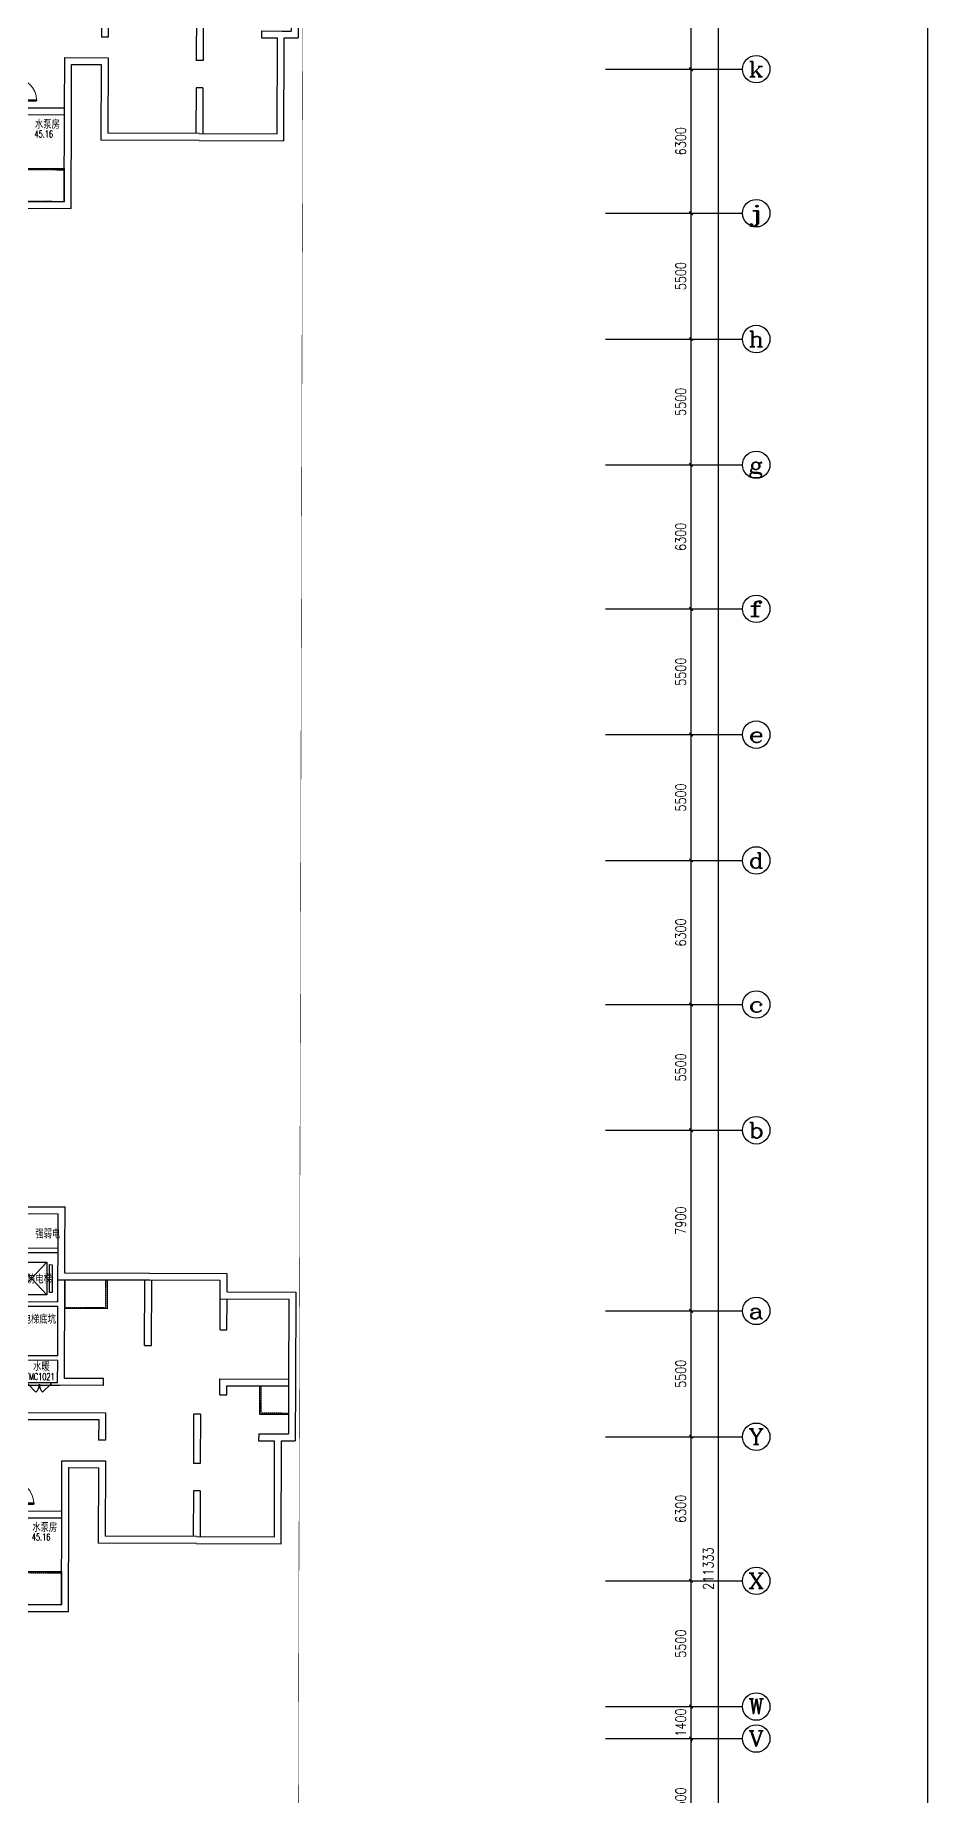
# Model space of a CAD drawing. Extents: x -1348811 to -222202, y -369435 to 53046.
# Drawn here: x -495925 to -456883, y -131861 to -54874 of the extents above; entities that cross this region are included whole.
import ezdxf
from ezdxf.enums import TextEntityAlignment as Align

# ---------------------------------------------------------------- set-up
doc = ezdxf.new("R2010")
doc.units = 0
doc.header["$LTSCALE"] = 10
doc.header["$MEASUREMENT"] = 0
doc.header["$PDMODE"] = 3
doc.linetypes.add('DASH', pattern=[0.35, 0.25, -0.1])
doc.linetypes.add('DASHDOT', pattern=[25.4, 12.7, -6.35, 0, -6.35])
doc.layers.get('0').update_dxf_attribs({"linetype": 'CONTINUOUS'})
doc.layers.get('Defpoints').update_dxf_attribs({"linetype": 'CONTINUOUS'})
for name, color, linetype in [('AXIS', 3, 'CONTINUOUS'), ('AXIS_TEXT', 7, 'CONTINUOUS'), ('DIM_SYMB', 3, 'CONTINUOUS'), ('JPS-J-0', 6, 'CONTINUOUS'), ('jz', 121, 'CONTINUOUS'), ('STAIR', 9, 'CONTINUOUS'), ('TEXT', 7, 'CONTINUOUS'), ('wall', 8, 'CONTINUOUS'), ('WINDOW', 4, 'CONTINUOUS'), ('WINDOW_TEXT', 6, 'CONTINUOUS'), ('图框', 7, 'CONTINUOUS'), ('控制线', 5, 'CONTINUOUS'), ('防火分区', 6, 'CONTINUOUS')]:
    doc.layers.add(name, color=color, linetype=linetype)
doc.styles.add('_TCH_AXIS', font='COMPLEX', dxfattribs={"bigfont": 'GBCBIG'})
doc.styles.add('_TCH_SPACE', font='SIMPLEX', dxfattribs={"bigfont": 'GBCBIG'})
doc.styles.add('_TCH_WINDOW', font='SIMPLEX', dxfattribs={"bigfont": 'GBCBIG'})
doc.styles.add('COMPLEX', font='COMPLEX')
doc.styles.add('DIM_FONT', font='SIMPLEX', dxfattribs={"width": 0.8, "bigfont": 'HZTXT'})
doc.styles.add('TEXT', font='tjromans.shx', dxfattribs={"width": 0.8, "height": 400, "bigfont": 'tjhztxt.shx'})
doc.dimstyles.new('DIMN150', dxfattribs={"dimscale": 1.5, "dimtxt": 300, "dimasz": 100, "dimexe": 250, "dimexo": 300, "dimgap": 150, "dimtad": 1, "dimdec": 0, "dimzin": 0, "dimdsep": 46, "dimtxsty": 'DIM_FONT', "dimblk": 'ARCHTICK', "dimcen": 0.09, "dimclrt": 7, "dimazin": 2, "dimtfac": 1, "dimtdec": 0, "dimtix": 1, "dimtmove": 2, "dimatfit": 3, "dimfxl": 0, "dimtolj": 1, "dimtzin": 0, "dimarcsym": 0})

# ---------------------------------------------------------------- blocks, each defined once
blk = doc.blocks.new('_ArchTick')
at = {"color": 0, "linetype": 'ByBlock', "const_width": 0.4}
blk.add_lwpolyline([(-0.5, -0.5), (0.5, 0.5)], dxfattribs=at)
blk = doc.blocks.new('*D212')
at = {"layer": 'AXIS', "color": 0, "lineweight": -2}
for p, q in [((123531, 0), (128406, 0)), ((128031, -211333), (128031, 0)), ((123531, -211333), (128406, -211333))]:
    blk.add_line(p, q, dxfattribs=at)
at = {"layer": 'Defpoints', "color": 0}
for p in [(123081, 0), (128031, 0), (123081, -211333)]:
    blk.add_point(p, dxfattribs=at)
at = {"layer": 'AXIS', "color": 0, "lineweight": -2, "xscale": 150, "yscale": 150, "zscale": 150}
for p, rotation in [((128031, 0), 90), ((128031, -211333), 270)]:
    blk.add_blockref('_ArchTick', p, dxfattribs=dict(at, rotation=rotation))
at = {"layer": 'AXIS', "color": 7, "insert": (127581, -105667), "char_height": 450, "attachment_point": 5, "rotation": 90, "style": 'DIM_FONT'}
blk.add_mtext('\\A1;211333', dxfattribs=at)
blk = doc.blocks.new('*D231')
at = {"layer": 'AXIS', "color": 0, "lineweight": -2}
for p, q in [((123531, -113100), (127206, -113100)), ((126831, -118600), (126831, -113100)), ((123531, -118600), (127206, -118600))]:
    blk.add_line(p, q, dxfattribs=at)
at = {"layer": 'Defpoints', "color": 0}
for p in [(123081, -113100), (126831, -113100), (123081, -118600)]:
    blk.add_point(p, dxfattribs=at)
at = {"layer": 'AXIS', "color": 0, "lineweight": -2, "xscale": 150, "yscale": 150, "zscale": 150}
for p, rotation in [((126831, -113100), 90), ((126831, -118600), 270)]:
    blk.add_blockref('_ArchTick', p, dxfattribs=dict(at, rotation=rotation))
at = {"layer": 'AXIS', "color": 7, "insert": (126381, -115850), "char_height": 450, "attachment_point": 5, "rotation": 90, "style": 'DIM_FONT'}
blk.add_mtext('\\A1;5500', dxfattribs=at)
blk = doc.blocks.new('*D232')
at = {"layer": 'AXIS', "color": 0, "lineweight": -2}
for p, q in [((126831, -111700), (126831, -111550)), ((123531, -111700), (127206, -111700)), ((126831, -113100), (126831, -111700)), ((123531, -113100), (127206, -113100)), ((126831, -113100), (126831, -113250))]:
    blk.add_line(p, q, dxfattribs=at)
at = {"layer": 'Defpoints', "color": 0}
for p in [(123081, -111700), (126831, -111700), (123081, -113100)]:
    blk.add_point(p, dxfattribs=at)
at = {"layer": 'AXIS', "color": 0, "lineweight": -2, "xscale": 150, "yscale": 150, "zscale": 150}
for p, rotation in [((126831, -111700), 270), ((126831, -113100), 90)]:
    blk.add_blockref('_ArchTick', p, dxfattribs=dict(at, rotation=rotation))
at = {"layer": 'AXIS', "color": 7, "insert": (126381, -112400), "char_height": 450, "attachment_point": 5, "rotation": 90, "style": 'DIM_FONT'}
blk.add_mtext('\\A1;1400', dxfattribs=at)
blk = doc.blocks.new('*D233')
at = {"layer": 'AXIS', "color": 0, "lineweight": -2}
for p, q in [((123531, -106200), (127206, -106200)), ((126831, -111700), (126831, -106200)), ((123531, -111700), (127206, -111700))]:
    blk.add_line(p, q, dxfattribs=at)
at = {"layer": 'Defpoints', "color": 0}
for p in [(123081, -106200), (126831, -106200), (123081, -111700)]:
    blk.add_point(p, dxfattribs=at)
at = {"layer": 'AXIS', "color": 0, "lineweight": -2, "xscale": 150, "yscale": 150, "zscale": 150}
for p, rotation in [((126831, -106200), 90), ((126831, -111700), 270)]:
    blk.add_blockref('_ArchTick', p, dxfattribs=dict(at, rotation=rotation))
at = {"layer": 'AXIS', "color": 7, "insert": (126381, -108950), "char_height": 450, "attachment_point": 5, "rotation": 90, "style": 'DIM_FONT'}
blk.add_mtext('\\A1;5500', dxfattribs=at)
blk = doc.blocks.new('*D234')
at = {"layer": 'AXIS', "color": 0, "lineweight": -2}
for p, q in [((123531, -99900), (127206, -99900)), ((126831, -106200), (126831, -99900)), ((123531, -106200), (127206, -106200))]:
    blk.add_line(p, q, dxfattribs=at)
at = {"layer": 'Defpoints', "color": 0}
for p in [(123081, -99900), (126831, -99900), (123081, -106200)]:
    blk.add_point(p, dxfattribs=at)
at = {"layer": 'AXIS', "color": 0, "lineweight": -2, "xscale": 150, "yscale": 150, "zscale": 150}
for p, rotation in [((126831, -99900), 90), ((126831, -106200), 270)]:
    blk.add_blockref('_ArchTick', p, dxfattribs=dict(at, rotation=rotation))
at = {"layer": 'AXIS', "color": 7, "insert": (126381, -103050), "char_height": 450, "attachment_point": 5, "rotation": 90, "style": 'DIM_FONT'}
blk.add_mtext('\\A1;6300', dxfattribs=at)
blk = doc.blocks.new('*D235')
at = {"layer": 'AXIS', "color": 0, "lineweight": -2}
for p, q in [((123531, -94400), (127206, -94400)), ((126831, -99900), (126831, -94400)), ((123531, -99900), (127206, -99900))]:
    blk.add_line(p, q, dxfattribs=at)
at = {"layer": 'Defpoints', "color": 0}
for p in [(123081, -94400), (126831, -94400), (123081, -99900)]:
    blk.add_point(p, dxfattribs=at)
at = {"layer": 'AXIS', "color": 0, "lineweight": -2, "xscale": 150, "yscale": 150, "zscale": 150}
for p, rotation in [((126831, -94400), 90), ((126831, -99900), 270)]:
    blk.add_blockref('_ArchTick', p, dxfattribs=dict(at, rotation=rotation))
at = {"layer": 'AXIS', "color": 7, "insert": (126381, -97150), "char_height": 450, "attachment_point": 5, "rotation": 90, "style": 'DIM_FONT'}
blk.add_mtext('\\A1;5500', dxfattribs=at)
blk = doc.blocks.new('*D236')
at = {"layer": 'AXIS', "color": 0, "lineweight": -2}
for p, q in [((123531, -86500), (127206, -86500)), ((126831, -94400), (126831, -86500)), ((123531, -94400), (127206, -94400))]:
    blk.add_line(p, q, dxfattribs=at)
at = {"layer": 'Defpoints', "color": 0}
for p in [(123081, -86500), (126831, -86500), (123081, -94400)]:
    blk.add_point(p, dxfattribs=at)
at = {"layer": 'AXIS', "color": 0, "lineweight": -2, "xscale": 150, "yscale": 150, "zscale": 150}
for p, rotation in [((126831, -86500), 90), ((126831, -94400), 270)]:
    blk.add_blockref('_ArchTick', p, dxfattribs=dict(at, rotation=rotation))
at = {"layer": 'AXIS', "color": 7, "insert": (126381, -90450), "char_height": 450, "attachment_point": 5, "rotation": 90, "style": 'DIM_FONT'}
blk.add_mtext('\\A1;7900', dxfattribs=at)
blk = doc.blocks.new('*D237')
at = {"layer": 'AXIS', "color": 0, "lineweight": -2}
for p, q in [((123531, -81000), (127206, -81000)), ((126831, -86500), (126831, -81000)), ((123531, -86500), (127206, -86500))]:
    blk.add_line(p, q, dxfattribs=at)
at = {"layer": 'Defpoints', "color": 0}
for p in [(123081, -81000), (126831, -81000), (123081, -86500)]:
    blk.add_point(p, dxfattribs=at)
at = {"layer": 'AXIS', "color": 0, "lineweight": -2, "xscale": 150, "yscale": 150, "zscale": 150}
for p, rotation in [((126831, -81000), 90), ((126831, -86500), 270)]:
    blk.add_blockref('_ArchTick', p, dxfattribs=dict(at, rotation=rotation))
at = {"layer": 'AXIS', "color": 7, "insert": (126381, -83750), "char_height": 450, "attachment_point": 5, "rotation": 90, "style": 'DIM_FONT'}
blk.add_mtext('\\A1;5500', dxfattribs=at)
blk = doc.blocks.new('*D238')
at = {"layer": 'AXIS', "color": 0, "lineweight": -2}
for p, q in [((123531, -74700), (127206, -74700)), ((126831, -81000), (126831, -74700)), ((123531, -81000), (127206, -81000))]:
    blk.add_line(p, q, dxfattribs=at)
at = {"layer": 'Defpoints', "color": 0}
for p in [(123081, -74700), (126831, -74700), (123081, -81000)]:
    blk.add_point(p, dxfattribs=at)
at = {"layer": 'AXIS', "color": 0, "lineweight": -2, "xscale": 150, "yscale": 150, "zscale": 150}
for p, rotation in [((126831, -74700), 90), ((126831, -81000), 270)]:
    blk.add_blockref('_ArchTick', p, dxfattribs=dict(at, rotation=rotation))
at = {"layer": 'AXIS', "color": 7, "insert": (126381, -77850), "char_height": 450, "attachment_point": 5, "rotation": 90, "style": 'DIM_FONT'}
blk.add_mtext('\\A1;6300', dxfattribs=at)
blk = doc.blocks.new('*D239')
at = {"layer": 'AXIS', "color": 0, "lineweight": -2}
for p, q in [((123531, -69200), (127206, -69200)), ((126831, -74700), (126831, -69200)), ((123531, -74700), (127206, -74700))]:
    blk.add_line(p, q, dxfattribs=at)
at = {"layer": 'Defpoints', "color": 0}
for p in [(123081, -69200), (126831, -69200), (123081, -74700)]:
    blk.add_point(p, dxfattribs=at)
at = {"layer": 'AXIS', "color": 0, "lineweight": -2, "xscale": 150, "yscale": 150, "zscale": 150}
for p, rotation in [((126831, -69200), 90), ((126831, -74700), 270)]:
    blk.add_blockref('_ArchTick', p, dxfattribs=dict(at, rotation=rotation))
at = {"layer": 'AXIS', "color": 7, "insert": (126381, -71950), "char_height": 450, "attachment_point": 5, "rotation": 90, "style": 'DIM_FONT'}
blk.add_mtext('\\A1;5500', dxfattribs=at)
blk = doc.blocks.new('*D240')
at = {"layer": 'AXIS', "color": 0, "lineweight": -2}
for p, q in [((123531, -63700), (127206, -63700)), ((126831, -69200), (126831, -63700)), ((123531, -69200), (127206, -69200))]:
    blk.add_line(p, q, dxfattribs=at)
at = {"layer": 'Defpoints', "color": 0}
for p in [(123081, -63700), (126831, -63700), (123081, -69200)]:
    blk.add_point(p, dxfattribs=at)
at = {"layer": 'AXIS', "color": 0, "lineweight": -2, "xscale": 150, "yscale": 150, "zscale": 150}
for p, rotation in [((126831, -63700), 90), ((126831, -69200), 270)]:
    blk.add_blockref('_ArchTick', p, dxfattribs=dict(at, rotation=rotation))
at = {"layer": 'AXIS', "color": 7, "insert": (126381, -66450), "char_height": 450, "attachment_point": 5, "rotation": 90, "style": 'DIM_FONT'}
blk.add_mtext('\\A1;5500', dxfattribs=at)
blk = doc.blocks.new('*D241')
at = {"layer": 'AXIS', "color": 0, "lineweight": -2}
for p, q in [((123531, -57400), (127206, -57400)), ((126831, -63700), (126831, -57400)), ((123531, -63700), (127206, -63700))]:
    blk.add_line(p, q, dxfattribs=at)
at = {"layer": 'Defpoints', "color": 0}
for p in [(123081, -57400), (126831, -57400), (123081, -63700)]:
    blk.add_point(p, dxfattribs=at)
at = {"layer": 'AXIS', "color": 0, "lineweight": -2, "xscale": 150, "yscale": 150, "zscale": 150}
for p, rotation in [((126831, -57400), 90), ((126831, -63700), 270)]:
    blk.add_blockref('_ArchTick', p, dxfattribs=dict(at, rotation=rotation))
at = {"layer": 'AXIS', "color": 7, "insert": (126381, -60550), "char_height": 450, "attachment_point": 5, "rotation": 90, "style": 'DIM_FONT'}
blk.add_mtext('\\A1;6300', dxfattribs=at)
blk = doc.blocks.new('*D242')
at = {"layer": 'AXIS', "color": 0, "lineweight": -2}
for p, q in [((123531, -51900), (127206, -51900)), ((126831, -57400), (126831, -51900)), ((123531, -57400), (127206, -57400))]:
    blk.add_line(p, q, dxfattribs=at)
at = {"layer": 'Defpoints', "color": 0}
for p in [(123081, -51900), (126831, -51900), (123081, -57400)]:
    blk.add_point(p, dxfattribs=at)
at = {"layer": 'AXIS', "color": 0, "lineweight": -2, "xscale": 150, "yscale": 150, "zscale": 150}
for p, rotation in [((126831, -51900), 90), ((126831, -57400), 270)]:
    blk.add_blockref('_ArchTick', p, dxfattribs=dict(at, rotation=rotation))
at = {"layer": 'AXIS', "color": 7, "insert": (126381, -54650), "char_height": 450, "attachment_point": 5, "rotation": 90, "style": 'DIM_FONT'}
blk.add_mtext('\\A1;5500', dxfattribs=at)
blk = doc.blocks.new('*D243')
at = {"layer": 'AXIS', "color": 0, "lineweight": -2}
for p, q in [((123531, -46400), (127206, -46400)), ((126831, -51900), (126831, -46400)), ((123531, -51900), (127206, -51900))]:
    blk.add_line(p, q, dxfattribs=at)
at = {"layer": 'Defpoints', "color": 0}
for p in [(123081, -46400), (126831, -46400), (123081, -51900)]:
    blk.add_point(p, dxfattribs=at)
at = {"layer": 'AXIS', "color": 0, "lineweight": -2, "xscale": 150, "yscale": 150, "zscale": 150}
for p, rotation in [((126831, -46400), 90), ((126831, -51900), 270)]:
    blk.add_blockref('_ArchTick', p, dxfattribs=dict(at, rotation=rotation))
at = {"layer": 'AXIS', "color": 7, "insert": (126381, -49150), "char_height": 450, "attachment_point": 5, "rotation": 90, "style": 'DIM_FONT'}
blk.add_mtext('\\A1;5500', dxfattribs=at)
blk = doc.blocks.new('*D244')
at = {"layer": 'AXIS', "color": 0, "lineweight": -2}
for p, q in [((123531, -40100), (127206, -40100)), ((126831, -46400), (126831, -40100)), ((123531, -46400), (127206, -46400))]:
    blk.add_line(p, q, dxfattribs=at)
at = {"layer": 'Defpoints', "color": 0}
for p in [(123081, -40100), (126831, -40100), (123081, -46400)]:
    blk.add_point(p, dxfattribs=at)
at = {"layer": 'AXIS', "color": 0, "lineweight": -2, "xscale": 150, "yscale": 150, "zscale": 150}
for p, rotation in [((126831, -40100), 90), ((126831, -46400), 270)]:
    blk.add_blockref('_ArchTick', p, dxfattribs=dict(at, rotation=rotation))
at = {"layer": 'AXIS', "color": 7, "insert": (126381, -43250), "char_height": 450, "attachment_point": 5, "rotation": 90, "style": 'DIM_FONT'}
blk.add_mtext('\\A1;6300', dxfattribs=at)
blk = doc.blocks.new('*D245')
at = {"layer": 'AXIS', "color": 0, "lineweight": -2}
for p, q in [((123531, -34600), (127206, -34600)), ((126831, -40100), (126831, -34600)), ((123531, -40100), (127206, -40100))]:
    blk.add_line(p, q, dxfattribs=at)
at = {"layer": 'Defpoints', "color": 0}
for p in [(123081, -34600), (126831, -34600), (123081, -40100)]:
    blk.add_point(p, dxfattribs=at)
at = {"layer": 'AXIS', "color": 0, "lineweight": -2, "xscale": 150, "yscale": 150, "zscale": 150}
for p, rotation in [((126831, -34600), 90), ((126831, -40100), 270)]:
    blk.add_blockref('_ArchTick', p, dxfattribs=dict(at, rotation=rotation))
at = {"layer": 'AXIS', "color": 7, "insert": (126381, -37350), "char_height": 450, "attachment_point": 5, "rotation": 90, "style": 'DIM_FONT'}
blk.add_mtext('\\A1;5500', dxfattribs=at)
blk = doc.blocks.new('_AXISO')
blk.add_circle((0, 0), 0.5)
at = {"layer": 'AXIS_TEXT', "style": 'COMPLEX', "width": 1.041667}
blk.add_attdef('A', text='', height=0.56, dxfattribs=at).set_placement((-0.25, -0.28), (0.25, -0.28), align=Align.FIT)
blk = doc.blocks.new('DTTT')
at = {"layer": 'jz'}
for p, q in [((748, -792), (-748, 792)), ((-748, -792), (748, 792))]:
    blk.add_line(p, q, dxfattribs=at)
for points in [[(-1003, -673), (-1003, 673), (-871, 673), (-871, -673)], [(-748, -792), (-748, 792), (748, 792), (748, -792)]]:
    blk.add_lwpolyline(points, close=True, dxfattribs=at)
blk = doc.blocks.new('Manhole')
for p, q in [((125, -500), (875, -500)), ((500, -875), (500, -125))]:
    blk.add_line(p, q)
blk.add_circle((500, -500), 300)
blk = doc.blocks.new('$DorLib2D$00000001')
for p, q in [((0.45, 0.975), (0.5, 0.975)), ((0.45, 0), (0.45, 0.975)), ((0.5, 0), (0.5, 0.975)), ((0.5, 0), (0.45, 0))]:
    blk.add_line(p, q)
at = {"lineweight": 13}
blk.add_arc((0.475, 0), 0.975, 91.46928, 180, dxfattribs=at)
blk = doc.blocks.new('$DorLib2D$00000002')
for p, q in [((-0.5, 0), (-0.5, 0.4875)), ((-0.475, 0.4875), (-0.5, 0.4875)), ((-0.475, 0), (-0.475, 0.4875)), ((0.475, 0), (0.475, 0.4875)), ((0.475, 0.4875), (0.5, 0.4875)), ((0.5, 0), (0.5, 0.4875)), ((-0.5, 0), (-0.475, 0)), ((0.5, 0), (0.475, 0))]:
    blk.add_line(p, q)
at = {"lineweight": 13}
for centre, start, end in [((-0.4875, 0), 0, 88.530716), ((0.4875, 0), 91.469284, 180)]:
    blk.add_arc(centre, 0.4875, start, end, dxfattribs=at)
blk = doc.blocks.new('$WINLIB2D$00000001')
for p, q in [((-0.5, 0.5), (0.5, 0.5)), ((-0.5, 0.5), (-0.5, -0.5)), ((0.5, 0.17), (-0.5, 0.17)), ((0.5, -0.5), (0.5, 0.5)), ((0.5, -0.17), (-0.5, -0.17)), ((-0.5, -0.5), (0.5, -0.5))]:
    blk.add_line(p, q)
blk = doc.blocks.new('$DorLib2D$00000116')
at = {"color": 0}
for p, q in [((-0.5, 0), (-0.146, 0.354)), ((0.5, 0), (0.146, 0.354))]:
    blk.add_line(p, q, dxfattribs=at)
for centre, start, end in [((-0.5, 0), 0, 45), ((0.5, 0), 135, 180)]:
    blk.add_arc(centre, 0.5, start, end, dxfattribs=at)
blk = doc.blocks.new('J1J2K1')
at = {"layer": 'DIM_SYMB'}
for points in [[(10940, 1800, 0, 0, 0), (10940, 800, 80, 0, 0), (10940, 500, 0, 0, 0)], [(12360, 240, 0, 0, 0), (12360, 1500, 80, 0, 0), (12360, 1800, 0, 0, 0)], [(3550, -6500, 0, 0, 0), (3550, -8160, 80, 0, 0), (3550, -8460, 0, 0, 0)], [(2379, -8764, 0, 0, 0), (1807, -8764, 80, 0, 0), (1507, -8764, 0, 0, 0)]]:
    blk.add_lwpolyline(points, format="xyseb", dxfattribs=at)
blk.add_lwpolyline([(10400, -130), (10937, -372), (11093, -213), (10987, -626), (11142, -465), (11550, -650)], dxfattribs=at)
at = {"layer": 'JPS-J-0', "linetype": 'DASH'}
for p, q in [((12100, -13300), (12100, -10300)), ((13100, -11300), (11100, -11300)), ((13100, -12300), (11100, -12300))]:
    blk.add_line(p, q, dxfattribs=at)
for points in [[(17700, 500), (17700, -700), (19500, -700), (19500, 500)], [(26300, -4100), (27500, -4100), (27500, -5300), (26300, -5300)], [(17600, -12300), (17600, -13700), (15800, -13700), (15800, -12300)]]:
    blk.add_lwpolyline(points, close=True, dxfattribs=at)
at = {"layer": 'JPS-J-0'}
blk.add_lwpolyline([(19550, 500), (19550, -750), (17700, -750)], dxfattribs=at)
for points in [[(26250, -4100), (27500, -4100), (27500, -5350), (26250, -5350)], [(17600, -12250), (17600, -13700), (15750, -13700), (15750, -12250)]]:
    blk.add_lwpolyline(points, close=True, dxfattribs=at)
at = {"layer": 'JPS-J-0', "color": 2}
for points in [[(13100, -10400), (13200, -10400), (13200, -10200), (11000, -10200), (11000, -10400), (11100, -10400)], [(13100, -10400), (11100, -10400)], [(11100, -11200), (11000, -11200), (11000, -11400), (11100, -11400)], [(13100, -11200), (11100, -11200)], [(11100, -11400), (13100, -11400)], [(13100, -11400), (13200, -11400), (13200, -11200), (13100, -11200)], [(11100, -12200), (11000, -12200), (11000, -12400), (11100, -12400)], [(13100, -12200), (11100, -12200)], [(13100, -12400), (13200, -12400), (13200, -12200), (13100, -12200)], [(11100, -12400), (13100, -12400)], [(13100, -13200), (13200, -13200), (13200, -13400), (11000, -13400), (11000, -13200), (11100, -13200)], [(13100, -13200), (11100, -13200)]]:
    blk.add_lwpolyline(points, dxfattribs=at)
at = {"layer": 'JPS-J-0', "linetype": 'DASH', "const_width": 20}
blk.add_lwpolyline([(13100, -13300), (11100, -13300), (11100, -10300), (13100, -10300)], close=True, dxfattribs=at)
at = {"layer": 'STAIR'}
for p, q in [((10400, 1800), (11550, 1800)), ((10400, 1540), (11480, 1540)), ((11480, -618), (11480, 1800)), ((11520, -636), (11520, 1800)), ((11520, 1540), (11550, 1540)), ((12900, 1800), (11750, 1800)), ((11780, 1540), (11750, 1540)), ((11780, 240), (11780, 1800)), ((11820, 240), (11820, 1800)), ((12900, 1540), (11820, 1540)), ((10400, 1280), (11480, 1280)), ((10400, 1020), (11480, 1020)), ((11520, 1280), (11550, 1280)), ((11520, 1020), (11550, 1020)), ((11780, 1280), (11750, 1280)), ((11780, 1020), (11750, 1020)), ((12900, 1280), (11820, 1280)), ((12900, 1020), (11820, 1020)), ((15300, 1175), (15300, 75)), ((10400, 760), (11480, 760)), ((10400, 500), (11480, 500)), ((10400, 240), (11480, 240)), ((11520, 760), (11550, 760)), ((11520, 500), (11550, 500)), ((11520, 240), (11550, 240)), ((11780, 760), (11750, 760)), ((11780, 500), (11750, 500)), ((11780, 240), (11750, 240)), ((11780, 240), (11820, 240)), ((12900, 760), (11820, 760)), ((12900, 500), (11820, 500)), ((12900, 240), (11820, 240)), ((10400, -20), (11480, -20)), ((10732, -280), (11480, -280)), ((11009, -540), (11070, -540)), ((11307, -540), (11480, -540)), ((11520, -20), (11550, -20)), ((11520, -280), (11550, -280)), ((11520, -540), (11550, -540)), ((1600, -6500), (2950, -6500)), ((2850, -6500), (2850, -8460)), ((2875, -6500), (2875, -8460)), ((2925, -6500), (2925, -8460)), ((2950, -6500), (4150, -6500)), ((2950, -6500), (2950, -8460)), ((2950, -6780), (4150, -6780)), ((2950, -7060), (4150, -7060)), ((2950, -7340), (4150, -7340)), ((2950, -7620), (4150, -7620)), ((2950, -8460), (2850, -8460)), ((2950, -7900), (4150, -7900)), ((2950, -8180), (4150, -8180)), ((2950, -8460), (4150, -8460))]:
    blk.add_line(p, q, dxfattribs=at)
at = {"layer": 'wall'}
for p, q in [((10100, 3400), (12800, 3400)), ((10100, 800), (10100, 3400)), ((10400, 3100), (13100, 3100)), ((10400, 500), (10400, 3100)), ((12800, 3700), (15200, 3700)), ((12800, 3400), (12800, 3700)), ((12900, 3100), (12900, -2900)), ((13100, 3400), (15200, 3400)), ((13100, 3100), (13100, 3400)), ((13100, -2900), (13100, 3100)), ((15100, 3400), (15100, 3100)), ((15100, 3100), (15300, 3100)), ((15200, 3700), (17700, 3700)), ((15200, 3400), (17400, 3400)), ((15300, 3100), (15300, 3400)), ((17400, 1800), (17400, 3400)), ((17700, 1800), (17700, 3700)), ((9400, 1600), (7300, 1600)), ((7300, 800), (7300, 1600)), ((9400, 800), (9400, 1600)), ((11550, -2360), (11550, 1800)), ((11550, 1800), (11750, 1800)), ((11750, -2360), (11750, 1800)), ((15300, 2100), (15100, 2100)), ((15100, 2100), (15100, 1800)), ((15100, 1800), (15100, 1175)), ((15300, 1900), (15300, 2100)), ((15300, 1900), (17400, 1900)), ((15300, 1700), (17400, 1700)), ((15300, 1175), (15300, 1700)), ((17400, 500), (17400, 1800)), ((17700, 800), (17700, 1800)), ((6400, 800), (3000, 800)), ((3000, 0), (3000, 800)), ((7300, 800), (6400, 800)), ((9100, 1300), (7600, 1300)), ((7600, 500), (7600, 1300)), ((9100, 800), (7600, 800)), ((7600, 600), (7600, 800)), ((9100, 500), (9100, 1300)), ((10100, 800), (9400, 800)), ((15100, 1175), (15300, 1175)), ((21400, 800), (17700, 800)), ((24800, 800), (21400, 800)), ((24800, 0), (24800, 800)), ((3000, 0), (0, 0)), ((6400, 500), (3300, 500)), ((3300, -300), (3300, 500)), ((6300, -4100), (6300, 500)), ((7600, 500), (6400, 500)), ((6600, -3800), (6600, 500)), ((9100, 600), (7600, 600)), ((10400, 500), (9100, 500)), ((10100, -3800), (10100, 500)), ((10400, -3700), (10400, 500)), ((15300, 75), (15100, 75)), ((15100, 75), (15100, -550)), ((15300, -450), (15300, 75)), ((21400, 500), (17400, 500)), ((17400, -450), (17400, 500)), ((17700, -550), (17700, 500)), ((21200, -2350), (21200, 500)), ((24500, 500), (21400, 500)), ((21500, -2350), (21500, 500)), ((24500, -300), (24500, 500)), ((24800, 0), (27800, 0)), ((27800, 0), (27800, -3990)), ((0, 0), (0, -4000)), ((300, -300), (300, -4000)), ((3300, -300), (300, -300)), ((3000, -300), (3000, -2500)), ((3300, -2500), (3300, -300)), ((15100, -2900), (15100, -550)), ((15300, -450), (17400, -450)), ((15300, -650), (17400, -650)), ((15300, -2800), (15300, -650)), ((17400, -2800), (17400, -650)), ((17700, -2900), (17700, -550)), ((24500, -1650), (24500, -300)), ((24500, -300), (27500, -300)), ((24800, -1650), (24800, -300)), ((27500, -300), (27500, -3990)), ((24500, -1650), (24800, -1650)), ((3000, -2500), (3300, -2500)), ((11550, -2360), (11750, -2360)), ((12900, -2900), (13100, -2900)), ((15100, -2900), (15100, -3150)), ((15200, -3000), (15900, -3000)), ((15200, -3150), (15200, -3000)), ((15300, -2800), (15900, -2800)), ((15900, -2800), (17400, -2800)), ((15900, -4000), (15900, -3000)), ((16000, -4000), (16000, -3000)), ((16000, -3000), (17400, -3000)), ((17400, -4000), (17400, -3000)), ((17700, -3800), (17700, -2900)), ((21200, -2350), (21500, -2350)), ((3000, -3800), (300, -3800)), ((3300, -3700), (3000, -3700)), ((3000, -3700), (3000, -3800)), ((3300, -4000), (3300, -3700)), ((6700, -3800), (6600, -3800)), ((6700, -4100), (6700, -3800)), ((10200, -3800), (7900, -3800)), ((7900, -3800), (7900, -4100)), ((10200, -3800), (10200, -3800)), ((10400, -3700), (11750, -3700)), ((11750, -3700), (11750, -3900)), ((15100, -3150), (15200, -3150)), ((19400, -3800), (17700, -3800)), ((19400, -4100), (19400, -3800)), ((24500, -4500), (24500, -3800)), ((24500, -3800), (27500, -3800)), ((0, -4000), (0, -6500)), ((300, -4000), (300, -6200)), ((3000, -4100), (300, -4100)), ((3000, -4500), (3000, -4100)), ((3000, -4500), (3300, -4500)), ((3300, -4500), (3300, -4000)), ((6300, -4100), (6700, -4100)), ((7900, -4100), (10400, -4100)), ((10400, -4100), (10400, -3900)), ((10400, -3900), (11550, -3900)), ((11550, -3900), (11550, -4100)), ((11550, -4100), (13000, -4100)), ((11750, -3900), (12900, -3900)), ((13100, -3900), (12900, -3900)), ((13000, -4100), (13450, -4100)), ((13450, -3900), (13100, -3900)), ((13450, -4100), (13450, -3900)), ((15100, -3900), (14650, -3900)), ((14650, -3900), (14650, -4100)), ((14650, -4100), (15200, -4100)), ((15200, -3850), (15100, -3850)), ((15100, -3850), (15100, -3900)), ((15200, -4000), (15200, -3850)), ((15200, -4000), (15900, -4000)), ((15200, -4100), (15900, -4100)), ((15900, -4100), (16100, -4100)), ((16100, -4000), (16000, -4000)), ((16100, -4100), (16100, -4000)), ((17400, -4000), (17100, -4000)), ((17100, -4000), (17100, -4100)), ((17100, -4100), (17500, -4100)), ((19400, -4100), (17500, -4100)), ((24500, -4500), (24800, -4500)), ((24800, -4500), (24800, -4100)), ((24800, -4100), (27500, -4100)), ((27500, -3990), (27500, -6200)), ((27800, -3990), (27800, -6500)), ((4150, -5350), (4150, -8000)), ((4450, -5350), (4150, -5350)), ((4450, -5350), (4450, -7900)), ((8300, -5300), (11400, -5300)), ((8300, -5300), (8300, -6500)), ((13100, -5300), (11400, -5300)), ((13100, -5600), (13100, -5300)), ((15400, -5300), (14300, -5300)), ((14300, -5300), (14300, -5600)), ((15400, -5300), (19500, -5300)), ((19500, -5300), (19500, -6500)), ((23350, -5350), (23350, -7500)), ((23650, -5350), (23350, -5350)), ((23650, -5350), (23650, -7500)), ((8600, -5600), (11200, -5600)), ((8600, -6500), (8600, -5600)), ((11200, -9600), (11200, -5600)), ((11500, -9900), (11500, -5600)), ((11500, -5600), (13100, -5600)), ((14300, -5600), (15300, -5600)), ((15300, -5600), (15300, -8300)), ((15500, -8300), (15500, -5600)), ((15500, -5600), (19200, -5600)), ((19200, -5600), (19200, -6500)), ((600, -6500), (0, -6500)), ((700, -6200), (300, -6200)), ((600, -6500), (600, -7950)), ((1600, -6200), (700, -6200)), ((1600, -6500), (900, -6500)), ((900, -7950), (900, -6500)), ((1600, -6500), (1600, -6200)), ((8300, -6500), (8600, -6500)), ((19500, -6500), (19200, -6500)), ((26200, -6200), (27100, -6200)), ((26200, -6200), (26200, -6500)), ((26200, -6500), (26900, -6500)), ((26900, -10700), (26900, -6500)), ((27100, -6200), (27500, -6200)), ((27200, -11000), (27200, -6500)), ((27200, -6500), (27800, -6500)), ((17600, -7400), (19500, -7400)), ((17600, -9700), (17600, -7400)), ((19500, -7400), (19500, -10700)), ((23650, -7500), (23350, -7500)), ((600, -7950), (900, -7950)), ((4150, -8000), (4150, -10700)), ((5800, -7900), (4450, -7900)), ((4450, -8100), (4450, -10700)), ((4450, -8100), (5800, -8100)), ((5800, -8100), (5800, -7900)), ((8300, -7900), (7000, -7900)), ((7000, -7900), (7000, -8100)), ((7000, -8100), (8300, -8100)), ((8600, -7700), (8300, -7700)), ((8300, -7700), (8300, -7900)), ((8300, -10700), (8300, -8100)), ((8600, -8000), (8600, -7700)), ((8600, -10800), (8600, -8000)), ((15300, -8300), (15500, -8300)), ((17900, -7700), (19200, -7700)), ((17900, -9700), (17900, -7700)), ((19200, -7700), (19200, -11000)), ((900, -9150), (600, -9150)), ((600, -9150), (600, -11000)), ((900, -10700), (900, -9150)), ((23350, -8700), (23350, -10700)), ((23650, -8700), (23350, -8700)), ((23650, -8700), (23650, -10700)), ((10200, -10800), (10200, -9600)), ((10200, -9600), (11200, -9600)), ((10500, -10900), (10500, -9900)), ((10500, -9900), (11500, -9900)), ((15250, -9600), (15300, -9600)), ((15250, -9600), (15250, -9900)), ((15250, -9900), (15400, -9900)), ((15500, -9300), (15300, -9300)), ((15300, -9300), (15300, -9600)), ((15400, -9900), (17600, -9900)), ((15500, -9600), (15500, -9300)), ((15500, -9600), (17600, -9600)), ((17600, -13700), (17600, -9700)), ((17900, -14000), (17900, -9700)), ((600, -11000), (900, -10700)), ((4300, -10700), (900, -10700)), ((4300, -10700), (8600, -10700)), ((8600, -11500), (8600, -10700)), ((23500, -10700), (19500, -10700)), ((23500, -10700), (26900, -10700)), ((4300, -11000), (600, -11000)), ((4300, -11000), (8300, -11000)), ((8300, -11800), (8300, -11000)), ((8600, -10800), (10200, -10800)), ((8600, -11000), (10200, -11000)), ((8600, -11500), (10500, -11500)), ((10200, -11500), (10200, -11000)), ((10500, -11500), (10500, -10900)), ((10500, -13700), (10500, -11500)), ((11100, -11500), (11100, -10900)), ((23500, -11000), (19200, -11000)), ((23500, -11000), (27200, -11000)), ((8300, -11800), (10200, -11800)), ((10200, -14000), (10200, -11800)), ((14100, -13700), (14100, -12250)), ((14100, -12250), (14400, -12250)), ((14400, -13700), (14400, -12250)), ((10500, -13700), (14200, -13700)), ((14200, -13700), (17600, -13700)), ((10200, -14000), (14200, -14000)), ((14200, -14000), (17900, -14000))]:
    blk.add_line(p, q, dxfattribs=at)
at = {"layer": 'WINDOW'}
for p, q in [((15100, 3100), (15100, 2100)), ((15300, 3100), (15300, 2100)), ((3000, -3700), (3000, -2500)), ((3300, -3700), (3300, -2500)), ((17100, -4000), (16100, -4000)), ((16100, -4100), (17100, -4100)), ((7000, -7900), (5800, -7900)), ((7000, -8100), (5800, -8100))]:
    blk.add_line(p, q, dxfattribs=at)
at = {"layer": 'WINDOW', "linetype": 'DASH'}
for p, q in [((15300, 1175), (15100, 1175)), ((15100, 75), (15300, 75))]:
    blk.add_line(p, q, dxfattribs=at)
at = {"layer": 'JPS-J-0', "linetype": 'DASH', "rotation": 270}
blk.add_blockref('Manhole', (12100, -10300), dxfattribs=at)
at = {"layer": 'STAIR', "xscale": 0.9000000000232832, "yscale": 0.9000000000232832, "zscale": 0.9, "rotation": 180}
blk.add_blockref('DTTT', (16242, 565), dxfattribs=at)
at = {"layer": 'WINDOW'}
ref = blk.add_blockref('$DorLib2D$00000116', (15200, 2600), dxfattribs=dict(at, xscale=-1000, yscale=1000, zscale=-1000, rotation=90.00000000000196))
ref.add_attrib('A', 'FMC1021', (15713, 1965), dxfattribs={"layer": 'WINDOW_TEXT', "height": 297.5, "rotation": 90, "style": '_TCH_WINDOW', "width": 0.705882})
ref = blk.add_blockref('$DorLib2D$00000001', (13000, -3400), dxfattribs=dict(at, xscale=-1000, yscale=1000, zscale=-1000, rotation=90))
ref.add_attrib('A', 'FMB1021b', (12781, -2783), dxfattribs={"layer": 'WINDOW_TEXT', "height": 297.5, "rotation": 90, "style": '_TCH_WINDOW', "width": 0.705882})
ref = blk.add_blockref('$DorLib2D$00000002', (3150, -3100), dxfattribs=dict(at, xscale=1200, yscale=-1200, zscale=1200, rotation=89.99999998646481))
ref.add_attrib('A', 'FMA1221', (2753, -3725), dxfattribs={"layer": 'WINDOW_TEXT', "height": 297.5, "rotation": 90, "style": '_TCH_WINDOW', "width": 0.705882})
ref = blk.add_blockref('$DorLib2D$00000002', (14050, -4000), dxfattribs=dict(at, xscale=1200, yscale=1200, zscale=1200, rotation=359.9999999997892))
ref.add_attrib('A', 'FMB1221', (14164, -4451), dxfattribs={"layer": 'WINDOW_TEXT', "height": 297.5, "style": '_TCH_WINDOW', "width": 0.705882})
for name, p, xscale, yscale, zscale, rotation in [('$WINLIB2D$00000001', (15150, -3500), -700, -100, -700, 90), ('$DorLib2D$00000002', (7300, -3950), 1200, -1200, 1200, 359.999999999764), ('$DorLib2D$00000002', (13700, -5450), -1200, 1200, -1200, 359.9999999999999)]:
    blk.add_blockref(name, p, dxfattribs=dict(at, xscale=xscale, yscale=yscale, zscale=zscale, rotation=rotation))
ref = blk.add_blockref('$DorLib2D$00000116', (16600, -4050), dxfattribs=dict(at, xscale=-1000, yscale=-1000, zscale=-1000, rotation=359.9999999997564))
ref.add_attrib('A', 'FMC1021', (15980, -3874), dxfattribs={"layer": 'WINDOW_TEXT', "height": 297.5, "style": '_TCH_WINDOW', "width": 0.705882})
ref = blk.add_blockref('$DorLib2D$00000002', (8450, -7100), dxfattribs=dict(at, xscale=-1200, yscale=1200, zscale=-1200, rotation=90))
ref.add_attrib('A', 'FMA1221', (9024, -7725), dxfattribs={"layer": 'WINDOW_TEXT', "height": 297.5, "rotation": 90, "style": '_TCH_WINDOW', "width": 0.705882})
ref = blk.add_blockref('$DorLib2D$00000002', (6400, -8000), dxfattribs=dict(at, xscale=-1200, yscale=1200, zscale=-1200, rotation=359.9999999999991))
ref.add_attrib('A', 'FMA1221', (5775, -8624), dxfattribs={"layer": 'WINDOW_TEXT', "height": 297.5, "style": '_TCH_WINDOW', "width": 0.705882})
ref = blk.add_blockref('$DorLib2D$00000002', (750, -8550), dxfattribs=dict(at, xscale=-1200, yscale=1200, zscale=-1200, rotation=90.00000000839691))
ref.add_attrib('A', 'FMA1221', (1324, -9175), dxfattribs={"layer": 'WINDOW_TEXT', "height": 297.5, "rotation": 90, "style": '_TCH_WINDOW', "width": 0.705882})
ref = blk.add_blockref('$DorLib2D$00000001', (15400, -8800), dxfattribs=dict(at, xscale=-1000, yscale=-1000, zscale=-1000, rotation=89.9999999999992))
ref.add_attrib('A', 'FMA1021a', (15174, -9540), dxfattribs={"layer": 'WINDOW_TEXT', "height": 297.5, "rotation": 90, "style": '_TCH_WINDOW', "width": 0.705882})
at = {"layer": 'TEXT'}
for s, height, style, width, p in [('强弱电', 350, 'TEXT', 0.8, (16403, 2324)), ('消防电梯', 350, 'TEXT', 0.8, (15681, 350)), ('排风机房', 350, 'TEXT', 0.8, (7795, -1151)), ('16.65', 297.5, '_TCH_SPACE', 0.705882, (7796, -1553)), ('前室', 350, 'TEXT', 0.8, (13644, -1645)), ('电梯底坑', 350, 'TEXT', 0.8, (15861, -1408)), ('弱电间', 350, 'TEXT', 0.8, (1195, -2115)), ('10.36', 297.5, '_TCH_SPACE', 0.705882, (1176, -2501)), ('水暖', 350, 'TEXT', 0.8, (16323, -3475)), ('补风机房', 350, 'TEXT', 0.8, (9386, -8048)), ('12.72', 297.5, '_TCH_SPACE', 0.705882, (9362, -8434)), ('强电间', 350, 'TEXT', 0.8, (6027, -9683)), ('10.80', 297.5, '_TCH_SPACE', 0.705882, (6003, -10069)), ('水泵房', 350, 'TEXT', 0.8, (16308, -10511)), ('45.16', 297.5, '_TCH_SPACE', 0.705882, (16292, -10891))]:
    blk.add_text(s, height=height, dxfattribs=dict(at, style=style, width=width)).set_placement(p)
at = {"layer": 'WINDOW_TEXT', "style": '_TCH_SPACE', "width": 0.705882}
for p in [(6762, -4923), (14440, -5234)]:
    blk.add_text('FMA1221', height=255, dxfattribs=at).set_placement(p)
blk = doc.blocks.new('zzzz')
at = {"layer": 'TEXT'}
for p, rotation in [((57863, -27815), 359.778445040751), ((57736, -89184), 359.8294164240047)]:
    blk.add_blockref('J1J2K1', p, dxfattribs=dict(at, rotation=rotation))
blk = doc.blocks.new('zzzzz')
at = {"layer": 'AXIS'}
for p, q in [((123080.8, -40100), (129080.8, -40100)), ((123080.8, -46400), (129080.8, -46400)), ((123080.8, -51900), (129080.8, -51900)), ((123080.8, -57400), (129080.8, -57400)), ((123080.8, -63700), (129080.8, -63700)), ((123080.8, -69200), (129080.8, -69200)), ((123080.8, -74700), (129080.8, -74700)), ((123080.8, -81000), (129080.8, -81000)), ((123080.8, -86500), (129080.8, -86500)), ((123080.8, -94400), (129080.8, -94400)), ((123080.8, -99900), (129080.8, -99900)), ((123080.8, -106200), (129080.8, -106200)), ((123080.8, -111700), (129080.8, -111700)), ((123080.8, -113100), (129080.8, -113100))]:
    blk.add_line(p, q, dxfattribs=at)
ref = blk.add_blockref('_AXISO', (129680.8, -40100), dxfattribs=dict(at, xscale=1200, yscale=1200, zscale=1200))
ref.add_attrib('A', 'k', dxfattribs={"layer": 'AXIS_TEXT', "height": 678.8, "style": '_TCH_AXIS', "width": 1.235294}).set_placement((129341.4, -40439.4), (130020.2, -40439.4), align=Align.FIT)
ref = blk.add_blockref('_AXISO', (129680.8, -46400), dxfattribs=dict(at, xscale=1200, yscale=1200, zscale=1200))
ref.add_attrib('A', 'j', dxfattribs={"layer": 'AXIS_TEXT', "height": 678.8, "style": '_TCH_AXIS', "width": 3.5}).set_placement((129341.4, -46739.4), (130020.2, -46739.4), align=Align.FIT)
ref = blk.add_blockref('_AXISO', (129680.8, -51900), dxfattribs=dict(at, xscale=1200, yscale=1200, zscale=1200))
ref.add_attrib('A', 'h', dxfattribs={"layer": 'AXIS_TEXT', "height": 678.8, "style": '_TCH_AXIS', "width": 1.166667}).set_placement((129341.4, -52239.4), (130020.2, -52239.4), align=Align.FIT)
ref = blk.add_blockref('_AXISO', (129680.8, -57400), dxfattribs=dict(at, xscale=1200, yscale=1200, zscale=1200))
ref.add_attrib('A', 'g', dxfattribs={"layer": 'AXIS_TEXT', "height": 678.8, "style": '_TCH_AXIS', "width": 1.5}).set_placement((129341.4, -57739.4), (130020.2, -57739.4), align=Align.FIT)
ref = blk.add_blockref('_AXISO', (129680.8, -63700), dxfattribs=dict(at, xscale=1200, yscale=1200, zscale=1200))
ref.add_attrib('A', 'f', dxfattribs={"layer": 'AXIS_TEXT', "height": 678.8, "style": '_TCH_AXIS', "width": 2.333333}).set_placement((129341.4, -64039.4), (130020.2, -64039.4), align=Align.FIT)
ref = blk.add_blockref('_AXISO', (129680.8, -69200), dxfattribs=dict(at, xscale=1200, yscale=1200, zscale=1200))
ref.add_attrib('A', 'e', dxfattribs={"layer": 'AXIS_TEXT', "height": 678.8, "style": '_TCH_AXIS', "width": 1.615385}).set_placement((129341.4, -69539.4), (130020.2, -69539.4), align=Align.FIT)
ref = blk.add_blockref('_AXISO', (129680.8, -74700), dxfattribs=dict(at, xscale=1200, yscale=1200, zscale=1200))
ref.add_attrib('A', 'd', dxfattribs={"layer": 'AXIS_TEXT', "height": 678.8, "style": '_TCH_AXIS', "width": 1.3125}).set_placement((129341.4, -75039.4), (130020.2, -75039.4), align=Align.FIT)
ref = blk.add_blockref('_AXISO', (129680.8, -81000), dxfattribs=dict(at, xscale=1200, yscale=1200, zscale=1200))
ref.add_attrib('A', 'c', dxfattribs={"layer": 'AXIS_TEXT', "height": 678.8, "style": '_TCH_AXIS', "width": 1.615385}).set_placement((129341.4, -81339.4), (130020.2, -81339.4), align=Align.FIT)
ref = blk.add_blockref('_AXISO', (129680.8, -86500), dxfattribs=dict(at, xscale=1200, yscale=1200, zscale=1200))
ref.add_attrib('A', 'b', dxfattribs={"layer": 'AXIS_TEXT', "height": 678.8, "style": '_TCH_AXIS', "width": 1.3125}).set_placement((129341.4, -86839.4), (130020.2, -86839.4), align=Align.FIT)
ref = blk.add_blockref('_AXISO', (129680.8, -94400), dxfattribs=dict(at, xscale=1200, yscale=1200, zscale=1200))
ref.add_attrib('A', 'a', dxfattribs={"layer": 'AXIS_TEXT', "height": 678.8, "style": '_TCH_AXIS', "width": 1.4}).set_placement((129341.4, -94739.4), (130020.2, -94739.4), align=Align.FIT)
ref = blk.add_blockref('_AXISO', (129680.8, -99900), dxfattribs=dict(at, xscale=1200, yscale=1200, zscale=1200))
ref.add_attrib('A', 'Y', dxfattribs={"layer": 'AXIS_TEXT', "height": 678.8, "style": '_TCH_AXIS', "width": 1.105263}).set_placement((129341.4, -100239.4), (130020.2, -100239.4), align=Align.FIT)
ref = blk.add_blockref('_AXISO', (129680.8, -106200), dxfattribs=dict(at, xscale=1200, yscale=1200, zscale=1200))
ref.add_attrib('A', 'X', dxfattribs={"layer": 'AXIS_TEXT', "height": 678.8, "style": '_TCH_AXIS', "width": 1.166667}).set_placement((129341.4, -106539.4), (130020.2, -106539.4), align=Align.FIT)
ref = blk.add_blockref('_AXISO', (129680.8, -111700), dxfattribs=dict(at, xscale=1200, yscale=1200, zscale=1200))
ref.add_attrib('A', 'W', dxfattribs={"layer": 'AXIS_TEXT', "height": 678.8, "style": '_TCH_AXIS', "width": 0.954545}).set_placement((129341.4, -112039.4), (130020.2, -112039.4), align=Align.FIT)
ref = blk.add_blockref('_AXISO', (129680.8, -113100), dxfattribs=dict(at, xscale=1200, yscale=1200, zscale=1200))
ref.add_attrib('A', 'V', dxfattribs={"layer": 'AXIS_TEXT', "height": 678.8, "style": '_TCH_AXIS', "width": 1.166667}).set_placement((129341.4, -113439.4), (130020.2, -113439.4), align=Align.FIT)
for p1, p2, distance, picture, middle in [((123080.8, -211333.4), (123080.8, 0), -4950, '*D212', (127580.8, -105666.7)), ((123080.8, -40100), (123080.8, -34600), -3750, '*D245', (126380.8, -37350)), ((123080.8, -46400), (123080.8, -40100), -3750, '*D244', (126380.8, -43250)), ((123080.8, -51900), (123080.8, -46400), -3750, '*D243', (126380.8, -49150)), ((123080.8, -57400), (123080.8, -51900), -3750, '*D242', (126380.8, -54650)), ((123080.8, -63700), (123080.8, -57400), -3750, '*D241', (126380.8, -60550)), ((123080.8, -69200), (123080.8, -63700), -3750, '*D240', (126380.8, -66450)), ((123080.8, -74700), (123080.8, -69200), -3750, '*D239', (126380.8, -71950)), ((123080.8, -81000), (123080.8, -74700), -3750, '*D238', (126380.8, -77850)), ((123080.8, -86500), (123080.8, -81000), -3750, '*D237', (126380.8, -83750)), ((123080.8, -94400), (123080.8, -86500), -3750, '*D236', (126380.8, -90450)), ((123080.8, -99900), (123080.8, -94400), -3750, '*D235', (126380.8, -97150)), ((123080.8, -106200), (123080.8, -99900), -3750, '*D234', (126380.8, -103050)), ((123080.8, -111700), (123080.8, -106200), -3750, '*D233', (126380.8, -108950)), ((123080.8, -113100), (123080.8, -111700), -3750, '*D232', (126380.8, -112400)), ((123080.8, -118600), (123080.8, -113100), -3750, '*D231', (126380.8, -115850))]:
    dim = blk.add_aligned_dim(p1=p1, p2=p2, distance=distance, dimstyle='DIMN150', dxfattribs=at)
    dim.commit()
    dim.dimension.update_dxf_attribs({"geometry": picture, "text_midpoint": middle})

msp = doc.modelspace()

# ---------------------------------------------------------------- linework, layer by layer
at = {"layer": '图框'}
msp.add_lwpolyline([(-456883.3, 53046), (-695183.1, 53046), (-695183.1, -279284.6), (-456883.3, -279284.6)], close=True, dxfattribs=at)
at = {"layer": '控制线', "color": 1, "linetype": 'DASHDOT', "ltscale": 0.1, "const_width": 20}
msp.add_lwpolyline([(-596505.6, -14825.6), (-490113.6, 21088.3), (-484038.8, 16611.3), (-484686, -239220.3), (-493861.2, -248362.2), (-596766.1, -248247.3)], close=True, dxfattribs=at)

# ---------------------------------------------------------------- block references
at = {"layer": 'AXIS'}
msp.add_blockref('zzzzz', (-594067.7, -16259.4), dxfattribs=at)
at = {"layer": '防火分区'}
msp.add_blockref('zzzz', (-570067.7, -20571.7), dxfattribs=at)

doc.saveas('drawing.dxf')
